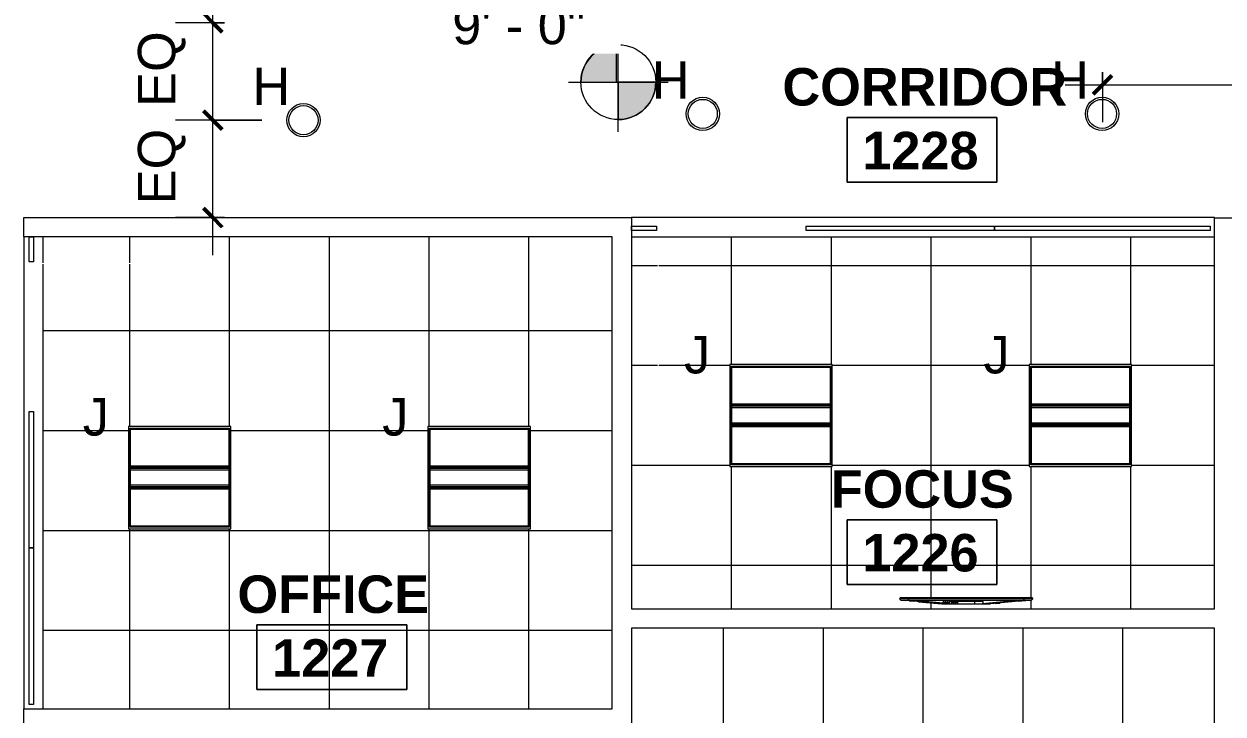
# Model space of a CAD drawing. Header units: inches. Extents: x -329 to 986, y -79 to 1436.
# Drawn here: x -22.6 to 265.7, y 291.4 to 457.2 of the extents above; entities that cross this region are included whole.
import ezdxf

# ---------------------------------------------------------------- set-up
doc = ezdxf.new("R2010")
doc.units = ezdxf.units.IN
doc.header["$LTSCALE"] = 48
doc.header["$MEASUREMENT"] = 0
for name, color, linetype, lineweight in [('A-ANNO-DIMS', 8, 'Continuous', 9), ('A-ANNO-DIMS-96', 8, 'Continuous', 9), ('A-AREA-IDEN', 1, 'Continuous', 9), ('A-CLNG', 214, 'Continuous', 13), ('A-CLNG-PATT', 214, 'Continuous', 13), ('A-GLAZ-CURT', 8, 'Continuous', 9), ('A-WALL', 8, 'Continuous', 13), ('E-LITE-EQPM', 4, 'Continuous', 9), ('E-LITE-EQPM-IDEN', 4, 'Continuous', 9), ('G-ANNO-DIMS', 8, 'Continuous', 9), ('Q-SPCQ', 8, 'Continuous', 9)]:
    doc.layers.add(name, color=color, linetype=linetype, lineweight=lineweight)
doc.styles.add('Arial', font='arial.ttf', dxfattribs={"height": 8.999999999999991})
doc.styles.add('Swis721 Lt BT', font='swissl.ttf', dxfattribs={"height": 8.999999999999998})
doc.styles.add('Swis721 Lt BT_B', font='', dxfattribs={"height": 8.999999999999991})
doc.styles.get('Swis721 Lt BT_B').set_extended_font_data('Swis721 Lt BT', bold=True)
doc.dimstyles.new('OTJ_-_3_32__Linear__1_2__Tolerance', dxfattribs={"dimscale": 12, "dimtxt": 9.49783549252963, "dimasz": 0.375, "dimexe": 0.75, "dimexo": 0.5000000000000001, "dimgap": 0.5, "dimtad": 1, "dimdec": 1, "dimrnd": 0.5, "dimzin": 3, "dimdsep": 46, "dimlunit": 4, "dimtxsty": 'Swis721 Lt BT', "dimblk1": 'OBLIQUE', "dimblk2": 'OBLIQUE', "dimsah": 1, "dimcen": 0.09, "dimdle": 0.75, "dimazin": 0, "dimtfac": 1, "dimtdec": 4, "dimtix": 1, "dimtmove": 0, "dimatfit": 3, "dimfxl": 1, "dimtvp": 1, "dimfrac": 2, "dimtolj": 1, "dimtzin": 0, "dimarcsym": 2})

# ---------------------------------------------------------------- blocks, each defined once
blk = doc.blocks.new('L-Recessed-Axis-Plano - 2 X 2-4550865-Level 12  RCP')
at = {"layer": 'E-LITE-EQPM'}
for p, q in [((11.90625000000024, 11.87499999999966), (-11.90624999999975, 11.87499999999966)), ((-11.90624999999975, 11.87499999999966), (-11.90624999999975, -11.87500000000033)), ((-11.87499999999975, -11.56250000000099), (-11.87499999999975, 11.56249999999901)), ((-11.87499999999975, 11.56249999999901), (11.87500000000024, 11.56249999999901)), ((11.87500000000024, 11.56249999999901), (11.87500000000024, -11.56250000000099)), ((11.90625000000024, -11.87500000000033), (11.90625000000024, 11.87499999999966)), ((-11.87499999999974, 2.737406249999669), (11.87500000000024, 2.737406249999669)), ((11.87500000000024, 2.506846065747282), (-11.87499999999974, 2.506846065747282)), ((-11.87499999999974, 2.304862327499548), (11.87500000000024, 2.304862327499548)), ((-11.87499999999974, 2.200850357448503), (11.87500000000023, 2.200850357448503)), ((-11.87499999999975, 1.825572752108576), (11.87500000000023, 1.825572752108576)), ((-11.87499999999975, -1.82557275210924), (11.87500000000023, -1.82557275210924)), ((-11.87499999999974, -2.200850357449164), (11.87500000000023, -2.200850357449164)), ((-11.87499999999974, -2.30486232750021), (11.87500000000024, -2.30486232750021)), ((-11.87499999999974, -2.506846065747483), (11.87500000000024, -2.506846065747483)), ((-11.87499999999974, -2.737406250000332), (11.87500000000024, -2.737406250000332)), ((-11.90624999999975, -11.87500000000033), (11.90625000000024, -11.87500000000033)), ((11.87500000000024, -11.56250000000099), (-11.87499999999975, -11.56250000000099))]:
    blk.add_line(p, q, dxfattribs=at)
blk = doc.blocks.new('Samsung_6_series_smartTV__Television__TV_13081 - 32_ ES6305U-V6-Level 12  RCP')
at = {"layer": 'Q-SPCQ'}
for p, q in [((-9.883028136011653, 5.029035433109211), (-10.07582600494252, 4.694229830510501)), ((-10.07582600494252, 4.694229830510503), (-9.727171150496346, 4.320374015786381)), ((19.91834568998103, 4.694229830510407), (-10.07582600494252, 4.694229830510504)), ((-9.88302813601166, 5.029035433109215), (19.72554782105017, 5.029035433109119)), ((19.56969083553485, 4.320374015786289), (-9.727171150496346, 4.320374015786383)), ((0.065616797900077, 3.493602362243109), (-8.452636602241567, 4.320374015786228)), ((-7.742781953569305, 4.251476358709282), (-6.627296190602975, 4.143208622891847)), ((-5.511810824960377, 4.034940925638465), (0.065616797900077, 3.493602362243109)), ((0.06561679789982895, 3.49360236224303), (0.4593175853014011, 3.493602362243029)), ((0.4593175853014037, 3.493602362243029), (1.837270341206914, 3.493602362243024)), ((8.005249343831599, 4.123523622085521), (1.837270341206918, 4.123523622085541)), ((1.837270341206918, 4.123523622085552), (1.837270341206915, 3.553977535934667)), ((1.837270341206915, 3.529123171043125), (1.837270341206915, 3.493602362243024)), ((1.837270341206915, 3.493602362243024), (2.065616797899892, 3.493602362243024)), ((3.837270341207028, 3.493602362243017), (8.005249343831595, 3.493602362243004)), ((8.005249343831595, 3.493602362243006), (8.005249343831599, 4.123523622085523)), ((8.005249343831595, 3.493602362243004), (9.383202099737098, 3.493602362243)), ((9.383202099737098, 3.493602362243), (9.776902887138672, 3.493602362242998)), ((18.29515628728347, 4.320374015786228), (9.77690288713893, 3.493602362243109)), ((19.91834568998103, 4.694229830510407), (19.56969083553484, 4.320374015786287)), ((19.72554782105017, 5.029035433109119), (19.91834568998103, 4.6942298305104))]:
    blk.add_line(p, q, dxfattribs=at)
at = {"layer": 'Q-SPCQ', "flags": 128}
for points in [[(0.659913955256726, 3.88730314964214), (0.6559655949704003, 3.922345816406911), (0.6443185013830938, 3.95563129753467), (0.6255567084013004, 3.985490520013593), (0.6006210106675535, 4.010426217747344), (0.5707617881886285, 4.02918801072914), (0.5374763070608733, 4.040835104316446), (0.5024336402960993, 4.044783464602776), (0.4673909735313246, 4.040835104316447), (0.4341054924035694, 4.029188010729142), (0.4042462699246431, 4.010426217747346), (0.3793105721908955, 3.985490520013602), (0.3605487792091015, 3.955631297534673), (0.348901685621793, 3.922345816406921), (0.3449533253354659, 3.887303149642145)], [(0.3449533253354659, 3.887303149642146), (0.3489016856217923, 3.852260482877369), (0.3605487792090995, 3.818975001749617), (0.3793105721908929, 3.789115779270694), (0.4042462699246391, 3.764180081536944), (0.4341054924035634, 3.745418288555148), (0.4673909735313179, 3.733771194967843), (0.5024336402960913, 3.729822834681513), (0.5374763070608647, 3.733771194967842), (0.5707617881886199, 3.745418288555146), (0.6006210106675455, 3.76418008153694), (0.6255567084012937, 3.789115779270684), (0.6443185013830878, 3.818975001749606), (0.6559655949703976, 3.852260482877364), (0.659913955256726, 3.887303149642134)], [(1.135565825386473, 3.887303149642144), (1.131617465100146, 3.922345816406919), (1.119970371512837, 3.955631297534673), (1.101208578531044, 3.985490520013601), (1.076272880797296, 4.010426217747345), (1.046413658318371, 4.029188010729141), (1.013128177190616, 4.040835104316446), (0.9780855104258422, 4.044783464602774), (0.9430428436610682, 4.040835104316445), (0.9097573625333136, 4.02918801072914), (0.879898140054388, 4.010426217747344), (0.8549624423206411, 3.985490520013596), (0.8362006493388477, 3.955631297534672), (0.8245535557515399, 3.922345816406919), (0.8206051954652128, 3.887303149642143)], [(0.8206051954652128, 3.887303149642144), (0.8245535557515399, 3.852260482877368), (0.8362006493388471, 3.818975001749616), (0.8549624423206411, 3.789115779270693), (0.879898140054388, 3.764180081536943), (0.9097573625333136, 3.745418288555147), (0.9430428436610682, 3.733771194967842), (0.9780855104258422, 3.729822834681513), (1.013128177190616, 3.733771194967841), (1.046413658318371, 3.745418288555146), (1.076272880797296, 3.764180081536942), (1.101208578531044, 3.789115779270691), (1.119970371512838, 3.818975001749614), (1.131617465100146, 3.852260482877367), (1.135565825386473, 3.887303149642143)], [(1.607847563033137, 3.887303149642143), (1.603899202746809, 3.922345816406919), (1.592252109159502, 3.955631297534672), (1.573490316177708, 3.9854905200136), (1.54855461844396, 4.010426217747344), (1.518695395965034, 4.029188010729139), (1.48540991483728, 4.040835104316445), (1.450367248072506, 4.044783464602774), (1.415324581307732, 4.040835104316445), (1.382039100179977, 4.029188010729139), (1.352179877701052, 4.010426217747344), (1.327244179967305, 3.985490520013594), (1.308482386985511, 3.955631297534671), (1.296835293398203, 3.922345816406919), (1.292886933111876, 3.887303149642143)], [(1.292886933111876, 3.887303149642143), (1.296835293398203, 3.852260482877367), (1.308482386985511, 3.818975001749614), (1.327244179967304, 3.789115779270691), (1.352179877701052, 3.764180081536942), (1.382039100179977, 3.745418288555146), (1.415324581307732, 3.733771194967841), (1.450367248072506, 3.729822834681512), (1.48540991483728, 3.73377119496784), (1.518695395965035, 3.745418288555145), (1.54855461844396, 3.764180081536941), (1.573490316177708, 3.789115779270685), (1.592252109159502, 3.818975001749613), (1.60389920274681, 3.852260482877366), (1.607847563033137, 3.887303149642142)]]:
    blk.add_lwpolyline(points, dxfattribs=at)
blk = doc.blocks.new('System Panel - Glazed-8646422-Level 12  RCP')
at = {"layer": 'A-GLAZ-CURT'}
for p, q in [((-2.993207113620037, 0.7499999999999999), (-2.993207113620037, 1.750000000000028)), ((-2.993207113620037, 1.750000000000028), (2.993207113620037, 1.750000000000028)), ((2.993207113620037, 0.7499999999999999), (-2.993207113620037, 0.7499999999999999)), ((2.993207113620037, 1.750000000000028), (2.993207113620037, 0.7499999999999999))]:
    blk.add_line(p, q, dxfattribs=at)
blk = doc.blocks.new('System Panel - Glazed-8646219-Level 12  RCP')
at = {"layer": 'A-GLAZ-CURT'}
for p, q in [((-18.84374999999991, 0.7499999999999999), (-18.84374999999991, 1.749999999999999)), ((-18.84374999999991, 1.749999999999999), (18.84374999999995, 1.749999999999999)), ((18.84374999999995, 0.7499999999999999), (-18.84374999999991, 0.7499999999999999)), ((18.84374999999995, 1.749999999999999), (18.84374999999995, 0.7499999999999999))]:
    blk.add_line(p, q, dxfattribs=at)
blk = doc.blocks.new('System Panel - Glazed-8646220-Level 12  RCP')
at = {"layer": 'A-GLAZ-CURT'}
for p, q in [((-2.975626226181333, 0.7499999999999999), (-2.975626226181333, 1.749999999999999)), ((-2.975626226181333, 1.749999999999999), (2.975626226181333, 1.749999999999999)), ((2.975626226181333, 0.7499999999999999), (-2.975626226181333, 0.7499999999999999)), ((2.975626226181333, 1.749999999999999), (2.975626226181333, 0.7499999999999999))]:
    blk.add_line(p, q, dxfattribs=at)
blk = doc.blocks.new('System Panel - Glazed-8646423-Level 12  RCP')
at = {"layer": 'A-GLAZ-CURT'}
for p, q in [((-22.63179288637993, 0.7499999999999999), (-22.63179288637993, 1.750000000000028)), ((-22.63179288637993, 1.750000000000028), (22.63179288637997, 1.750000000000028)), ((22.63179288637997, 0.7499999999999999), (-22.63179288637993, 0.7499999999999999)), ((22.63179288637997, 1.750000000000028), (22.63179288637997, 0.7499999999999999))]:
    blk.add_line(p, q, dxfattribs=at)
blk = doc.blocks.new('System Panel - Glazed-8646424-Level 12  RCP')
at = {"layer": 'A-GLAZ-CURT'}
for p, q in [((-25.94865440358748, 0.7499999999999999), (-25.94865440358748, 1.750000000000028)), ((-25.94865440358748, 1.750000000000028), (25.94865440358748, 1.750000000000028)), ((25.94865440358748, 0.7499999999999999), (-25.94865440358748, 0.7499999999999999)), ((25.94865440358748, 1.750000000000028), (25.94865440358748, 0.7499999999999999))]:
    blk.add_line(p, q, dxfattribs=at)
blk = doc.blocks.new('System Panel - Glazed-8646221-Level 12  RCP')
at = {"layer": 'A-GLAZ-CURT'}
for p, q in [((-16.36812377381859, 0.7499999999999999), (-16.36812377381859, 1.749999999999999)), ((-16.36812377381859, 1.749999999999999), (16.36812377381863, 1.749999999999999)), ((16.36812377381863, 0.7499999999999999), (-16.36812377381859, 0.7499999999999999)), ((16.36812377381863, 1.749999999999999), (16.36812377381863, 0.7499999999999999))]:
    blk.add_line(p, q, dxfattribs=at)
blk = doc.blocks.new('L-PENDANT_FOCAL POINT 3_5 CYLINDER - L-PENDANT_FOCAL POINT 3_5 CYLINDER-8597710-Level 12  RCP')
at = {"layer": 'E-LITE-EQPM'}
for radius in [4.000000000000003, 3.500000000000002]:
    blk.add_circle((-0.1249999999999774, 0), radius, dxfattribs=at)
blk = doc.blocks.new('Samsung_6_series_smartTV__Television__TV_13081 - 32_ ES6305U-V11-Level 12  RCP')
at = {"layer": 'Q-SPCQ'}
for p, q in [((-9.883028136011653, 5.029035433109211), (-10.07582600494252, 4.694229830510501)), ((-10.07582600494252, 4.694229830510503), (-9.727171150496346, 4.320374015786381)), ((19.91834568998103, 4.694229830510407), (-10.07582600494252, 4.694229830510504)), ((-9.88302813601166, 5.029035433109215), (19.72554782105017, 5.029035433109119)), ((19.56969083553485, 4.320374015786289), (-9.727171150496346, 4.320374015786383)), ((0.065616797900077, 3.493602362243109), (-8.452636602238156, 4.320374015785887)), ((0.06561679789982895, 3.49360236224303), (0.4593175853014011, 3.493602362243029)), ((0.4593175853014037, 3.493602362243029), (1.837270341206914, 3.493602362243024)), ((8.005249343831599, 4.123523622085521), (1.837270341206918, 4.123523622085541)), ((1.837270341206918, 4.123523622085552), (1.837270341206915, 3.493602362243024)), ((1.837270341206915, 3.493602362243024), (6.005249343831483, 3.493602362243011)), ((7.776902887138618, 3.493602362243005), (8.005249343831595, 3.493602362243004)), ((8.005249343831595, 3.546807054622966), (8.005249343831599, 4.123523622085523)), ((8.005249343831595, 3.493602362243006), (8.005249343831595, 3.529123171043107)), ((8.005249343831595, 3.493602362243004), (9.383202099737098, 3.493602362243)), ((9.383202099737098, 3.493602362243), (9.776902887138672, 3.493602362242998)), ((18.29515628728347, 4.320374015786228), (9.7769028871391, 3.493602362243109)), ((10.89238857583677, 3.60187009085223), (12.00787426453428, 3.71013781946101)), ((16.46981602417946, 4.143208637308475), (18.29515628728347, 4.320374015786228)), ((19.91834568998103, 4.694229830510407), (19.56969083553484, 4.320374015786287)), ((19.72554782105017, 5.029035433109119), (19.91834568998103, 4.6942298305104))]:
    blk.add_line(p, q, dxfattribs=at)
at = {"layer": 'Q-SPCQ', "flags": 128}
for points in [[(0.659913955256726, 3.88730314964214), (0.6559655949704003, 3.922345816406911), (0.6443185013830938, 3.95563129753467), (0.6255567084013004, 3.985490520013593), (0.6006210106675535, 4.010426217747344), (0.5707617881886285, 4.02918801072914), (0.5374763070608733, 4.040835104316446), (0.5024336402960993, 4.044783464602776), (0.4673909735313246, 4.040835104316447), (0.4341054924035694, 4.029188010729142), (0.4042462699246431, 4.010426217747346), (0.3793105721908955, 3.985490520013602), (0.3605487792091015, 3.955631297534673), (0.348901685621793, 3.922345816406921), (0.3449533253354659, 3.887303149642145)], [(0.3449533253354659, 3.887303149642146), (0.3489016856217923, 3.852260482877369), (0.3605487792090995, 3.818975001749617), (0.3793105721908929, 3.789115779270694), (0.4042462699246391, 3.764180081536944), (0.4341054924035634, 3.745418288555148), (0.4673909735313179, 3.733771194967843), (0.5024336402960913, 3.729822834681513), (0.5374763070608647, 3.733771194967842), (0.5707617881886199, 3.745418288555146), (0.6006210106675455, 3.76418008153694), (0.6255567084012937, 3.789115779270684), (0.6443185013830878, 3.818975001749606), (0.6559655949703976, 3.852260482877364), (0.659913955256726, 3.887303149642134)], [(1.135565825386473, 3.887303149642144), (1.131617465100146, 3.922345816406919), (1.119970371512837, 3.955631297534673), (1.101208578531044, 3.985490520013601), (1.076272880797296, 4.010426217747345), (1.046413658318371, 4.029188010729141), (1.013128177190616, 4.040835104316446), (0.9780855104258422, 4.044783464602774), (0.9430428436610682, 4.040835104316445), (0.9097573625333136, 4.02918801072914), (0.879898140054388, 4.010426217747344), (0.8549624423206411, 3.985490520013596), (0.8362006493388477, 3.955631297534672), (0.8245535557515399, 3.922345816406919), (0.8206051954652128, 3.887303149642143)], [(0.8206051954652128, 3.887303149642144), (0.8245535557515399, 3.852260482877368), (0.8362006493388471, 3.818975001749616), (0.8549624423206411, 3.789115779270693), (0.879898140054388, 3.764180081536943), (0.9097573625333136, 3.745418288555147), (0.9430428436610682, 3.733771194967842), (0.9780855104258422, 3.729822834681513), (1.013128177190616, 3.733771194967841), (1.046413658318371, 3.745418288555146), (1.076272880797296, 3.764180081536942), (1.101208578531044, 3.789115779270691), (1.119970371512838, 3.818975001749614), (1.131617465100146, 3.852260482877367), (1.135565825386473, 3.887303149642143)], [(1.607847563033137, 3.887303149642143), (1.603899202746809, 3.922345816406919), (1.592252109159502, 3.955631297534672), (1.573490316177708, 3.9854905200136), (1.54855461844396, 4.010426217747344), (1.518695395965034, 4.029188010729139), (1.48540991483728, 4.040835104316445), (1.450367248072506, 4.044783464602774), (1.415324581307732, 4.040835104316445), (1.382039100179977, 4.029188010729139), (1.352179877701052, 4.010426217747344), (1.327244179967305, 3.985490520013594), (1.308482386985511, 3.955631297534671), (1.296835293398203, 3.922345816406919), (1.292886933111876, 3.887303149642143)], [(1.292886933111876, 3.887303149642143), (1.296835293398203, 3.852260482877367), (1.308482386985511, 3.818975001749614), (1.327244179967304, 3.789115779270691), (1.352179877701052, 3.764180081536942), (1.382039100179977, 3.745418288555146), (1.415324581307732, 3.733771194967841), (1.450367248072506, 3.729822834681512), (1.48540991483728, 3.73377119496784), (1.518695395965035, 3.745418288555145), (1.54855461844396, 3.764180081536941), (1.573490316177708, 3.789115779270685), (1.592252109159502, 3.818975001749613), (1.60389920274681, 3.852260482877366), (1.607847563033137, 3.887303149642142)]]:
    blk.add_lwpolyline(points, dxfattribs=at)
at = {"layer": 'Q-SPCQ'}
for centre, radius, start, end in [((0.5024336402960959, 3.887303149642141), 0.15748031496063, 5.104790263748944e-13, 180.0000000000002), ((0.5024336402960959, 3.887303149642141), 0.1574803149606299, 180.0000000000002, 5.088887490341627e-14), ((0.9780855104258429, 3.887303149642141), 0.1574803149606301, 5.13659581056358e-13, 180.0000000000002), ((0.9780855104258429, 3.887303149642141), 0.1574803149606298, 180.0000000000002, 5.088887490341627e-14), ((1.450367248072506, 3.887303149642141), 0.1574803149606301, 5.13659581056358e-13, 180.0000000000002), ((1.450367248072506, 3.887303149642141), 0.1574803149606299, 180.0000000000002, 1.017777498068325e-13)]:
    blk.add_arc(centre, radius, start, end, dxfattribs=at)
blk = doc.blocks.new('Room Tag - Room Name and Number-3379422-Level 12  RCP')
at = {"layer": 'A-AREA-IDEN'}
for p, q in [((-0.1880646717928032, -0.1635729993857746), (-0.1880646717928032, -0.001823739990654245)), ((-0.1880646717928032, -0.001823739990654244), (0.1869353282071967, -0.001823739990654244)), ((0.1869353282071967, -0.001823739990655456), (-0.1880646717928029, -0.001823739990654244)), ((-0.1880646717928029, -0.001823739990654251), (-0.1880646717928032, -0.1635729993857734)), ((0.1869353282071967, -0.001823739990654244), (0.1869353282071967, -0.1635729993857746)), ((0.1869353282071964, -0.1635729993857746), (0.1869353282071967, -0.001823739990655458)), ((0.1869353282071967, -0.1635729993857746), (-0.1880646717928032, -0.1635729993857746)), ((-0.1880646717928032, -0.1635729993857734), (0.1869353282071964, -0.1635729993857746))]:
    blk.add_line(p, q, dxfattribs=at)
blk = doc.blocks.new('Spot Elevations - Spot Elevation - Target Filled-49714-Level 12  RCP')
at = {"layer": 'G-ANNO-DIMS'}
h = blk.add_hatch(color=256, dxfattribs=at)
edge = h.paths.add_edge_path(flags=0)
edge.add_line((1.249000902703301e-16, 0), (-0.09374999999999985, 0))
edge.add_arc((4.891920202254595e-16, -2.60208521396521e-16), 0.09375000000000024, 90.00000000000063, 180.0000000000003, ccw=False)
edge.add_line((1.249000902703301e-16, 0.09375000000000007), (1.249000902703301e-16, 0))
h = blk.add_hatch(color=256, dxfattribs=at)
edge = h.paths.add_edge_path(flags=0)
edge.add_line((1.249000902703301e-16, 0), (0.09375000000000029, 0))
edge.add_arc((2.289834988289385e-16, 6.245004513516504e-17), 0.09374999999999996, 269.99999999999955, 359.99999999999966, ccw=False)
edge.add_line((1.249000902703301e-16, -0.09375), (1.249000902703301e-16, 0))
for p, q in [((-2.706168622523819e-16, 0.1243846875261664), (-2.706168622523819e-16, -0.125)), ((1.249000902703301e-16, 0), (1.249000902703301e-16, 0.09375000000000007)), ((0.1250000000000001, 7.067913962433002e-16), (-0.1249999999999998, 7.067913962433002e-16)), ((-0.09374999999999985, 0), (1.249000902703301e-16, 0)), ((1.249000902703301e-16, 0), (1.249000902703301e-16, -0.09375)), ((0.09375000000000029, 0), (1.249000902703301e-16, 0))]:
    blk.add_line(p, q, dxfattribs=at)
blk.add_circle((1.249000902703301e-16, 0), 0.09375000000000007, dxfattribs=at)
for centre, radius, start, end in [((4.891920202254595e-16, -2.60208521396521e-16), 0.09375000000000024, 90.0000000000002, 179.9999999999999), ((2.289834988289385e-16, 6.245004513516504e-17), 0.09374999999999996, 269.9999999999992, 359.9999999999993)]:
    blk.add_arc(centre, radius, start, end, dxfattribs=at)
blk = doc.blocks.new('DIMBLOCK4-Level 12  RCP')
at = {"layer": 'A-ANNO-DIMS-96', "lineweight": 50, "transparency": 16777216}
for p, q in [((22.79534286071425, 434.1113008635234), (20.54534286071425, 436.3613008635234)), ((22.79534286071425, 434.1113008635234), (25.04534286071425, 431.8613008635234)), ((22.79534286071425, 410.6884882193949), (20.54534286071425, 412.9384882193949)), ((22.79534286071425, 410.6884882193949), (25.04534286071425, 408.4384882193949))]:
    blk.add_line(p, q, dxfattribs=at)
at = {"layer": 'A-ANNO-DIMS-96', "transparency": 16777216}
for p, q in [((34.57754615973055, 434.1113008635234), (13.79534286071425, 434.1113008635234)), ((22.79534286071425, 401.6884882193949), (22.79534286071425, 434.1113008635234)), ((22.79534286071425, 434.1113008635234), (34.57754615973055, 434.1113008635234)), ((25.61336234537476, 410.6884882193949), (13.79534286071425, 410.6884882193949)), ((22.79534286071425, 410.6884882193949), (25.61336234537476, 410.6884882193949))]:
    blk.add_line(p, q, dxfattribs=at)
at = {"layer": 'A-ANNO-DIMS-96', "color": 0, "transparency": 16777216, "insert": (4.78015699006992, 413.8819944568889), "char_height": 8.999999999999998, "width": 20.44296020296854, "attachment_point": 1, "rotation": 90, "line_spacing_factor": 1.005061956881442, "style": 'Swis721 Lt BT'}
blk.add_mtext('EQ', dxfattribs=at)
blk = doc.blocks.new('_Oblique')
at = {"color": 0, "linetype": 'ByBlock', "lineweight": -2}
blk.add_line((-0.5, -0.5), (0.5, 0.5), dxfattribs=at)
blk = doc.blocks.new('DIMBLOCK5-Level 12  RCP')
at = {"layer": 'A-ANNO-DIMS-96', "transparency": 16777216}
for p, q in [((22.79534286071425, 434.1113008635234), (22.79534286071425, 466.5341135076521)), ((25.61336234537478, 457.5341135076521), (13.79534286071425, 457.5341135076521)), ((22.79534286071425, 457.5341135076521), (25.61336234537478, 457.5341135076521)), ((34.57754615973055, 434.1113008635234), (13.79534286071425, 434.1113008635234)), ((22.79534286071425, 434.1113008635234), (34.57754615973055, 434.1113008635234))]:
    blk.add_line(p, q, dxfattribs=at)
at = {"layer": 'A-ANNO-DIMS-96', "lineweight": 50, "transparency": 16777216}
for p, q in [((22.79534286071425, 457.5341135076521), (20.54534286071425, 459.7841135076521)), ((22.79534286071425, 457.5341135076521), (25.04534286071425, 455.2841135076521)), ((22.79534286071425, 434.1113008635234), (20.54534286071425, 436.3613008635234)), ((22.79534286071425, 434.1113008635234), (25.04534286071425, 431.8613008635234))]:
    blk.add_line(p, q, dxfattribs=at)
at = {"layer": 'A-ANNO-DIMS-96', "color": 0, "transparency": 16777216, "insert": (4.78015699006992, 437.3048071010174), "char_height": 8.999999999999998, "width": 20.44296020296854, "attachment_point": 1, "rotation": 90, "line_spacing_factor": 1.005061956881442, "style": 'Swis721 Lt BT'}
blk.add_mtext('EQ', dxfattribs=at)
blk = doc.blocks.new('DIMBLOCK7-Level 12  RCP')
at = {"layer": 'A-ANNO-DIMS-96', "transparency": 16777216}
for p, q in [((236.7025461597305, 445.6187134619852), (236.7025461597305, 433.6139510227331)), ((236.7025461597305, 442.6139510227331), (236.7025461597305, 445.6187134619853)), ((332.7025461597305, 446.3759882193945), (332.7025461597305, 433.6139510227331)), ((332.7025461597305, 442.6139510227331), (332.7025461597305, 446.3759882193946)), ((227.7025461597305, 442.6139510227331), (341.7025461597305, 442.6139510227331))]:
    blk.add_line(p, q, dxfattribs=at)
at = {"layer": 'A-ANNO-DIMS-96', "lineweight": 50, "transparency": 16777216}
for p, q in [((236.7025461597305, 442.6139510227331), (238.9525461597305, 444.8639510227331)), ((332.7025461597305, 442.6139510227331), (334.9525461597305, 444.8639510227331)), ((236.7025461597305, 442.6139510227331), (234.4525461597305, 440.3639510227331)), ((332.7025461597305, 442.6139510227331), (330.4525461597305, 440.3639510227331))]:
    blk.add_line(p, q, dxfattribs=at)
at = {"layer": 'A-ANNO-DIMS-96', "color": 0, "transparency": 16777216, "insert": (270.1542743338716, 460.6291368933774), "char_height": 8.999999999999998, "width": 34.9158523820613, "attachment_point": 1, "line_spacing_factor": 1.005061956881442, "style": 'Swis721 Lt BT'}
blk.add_mtext('8\' - 0"', dxfattribs=at)

msp = doc.modelspace()

# ---------------------------------------------------------------- linework, layer by layer
at = {"layer": 'A-CLNG'}
for p, q in [((-17.98495384026931, 399.8622357670328), (-17.9849538402693, 406.0634882193951)), ((123.4376471882441, 406.0634882193946), (263.584955995419, 406.0634882193942)), ((-17.98495384026948, 292.6884882193956), (-17.98495384026931, 399.4872357670325)), ((171.6876471882454, 375.4419073365849), (147.0626471882454, 375.441907336585)), ((147.0626471882454, 375.441907336585), (147.0626471882453, 350.879407336585)), ((171.6876471882453, 350.8794073365849), (171.6876471882454, 375.4419073365849)), ((243.6876471882454, 375.4419073365847), (219.0626471882454, 375.4419073365847)), ((219.0626471882454, 375.4419073365847), (219.0626471882454, 350.8794073365847)), ((243.6876471882454, 350.8794073365847), (243.6876471882454, 375.4419073365847)), ((27.13338787314903, 360.5044073365855), (2.50838787314904, 360.5044073365856)), ((2.50838787314904, 360.5044073365856), (2.508387873148944, 335.9419073365856)), ((27.13338787314894, 335.9419073365855), (27.13338787314903, 360.5044073365855)), ((99.133387873149, 360.5044073365853), (74.50838787314903, 360.5044073365854)), ((74.50838787314903, 360.5044073365854), (74.50838787314895, 335.9419073365854)), ((99.1333878731489, 335.9419073365853), (99.133387873149, 360.5044073365853)), ((147.0626471882453, 350.8794073365851), (171.6876471882453, 350.8794073365849)), ((219.0626471882454, 350.8794073365847), (243.6876471882454, 350.8794073365847)), ((2.508387873148944, 335.9419073365856), (27.13338787314894, 335.9419073365855)), ((74.50838787314895, 335.9419073365854), (99.13338787314892, 335.9419073365853))]:
    msp.add_line(p, q, dxfattribs=at)
at = {"layer": 'A-CLNG-PATT'}
for p, q in [((2.723000000000021, 406.0634882193954), (2.723000000000019, 399.8622357670328)), ((26.72300000000002, 406.0634882193953), (26.72300000000001, 360.5044073365861)), ((50.72300000000002, 406.0634882193953), (50.723, 292.6884882193953)), ((74.72300000000003, 406.0634882193952), (74.72300000000001, 360.5044073365858)), ((98.72300000000003, 406.0634882193951), (98.72300000000001, 360.5044073365858)), ((123.511, 316.6884882193952), (123.511, 406.0634882193951)), ((147.511, 375.441907336585), (147.511, 406.063488219395)), ((171.511, 375.441907336585), (171.511, 406.063488219395)), ((195.511, 319.3957909900302), (195.511, 406.0634882193949)), ((219.511, 375.441907336585), (219.511, 406.0634882193949)), ((243.511, 375.441907336585), (243.511, 406.0634882193948)), ((2.723000000000019, 399.4872357670321), (2.723000000000012, 360.5044073365861)), ((123.4376471882443, 399.222), (129.6740614154844, 399.222)), ((130.0490614154845, 399.222), (263.5849559954191, 399.222)), ((118.8126471882442, 383.472), (-17.98495384026926, 383.472)), ((123.4376471882443, 375.222), (129.6740614154844, 375.222)), ((130.0490614154845, 375.222), (147.0626471882455, 375.222)), ((171.6876471882456, 375.222), (219.0626471882457, 375.222)), ((243.6876471882458, 375.222), (263.5849559954191, 375.222)), ((2.508387873149097, 359.472), (-17.98495384026932, 359.472)), ((74.50838787314909, 359.472), (27.13338787314913, 359.472)), ((118.8126471882442, 359.472), (99.13338787314912, 359.472)), ((123.4376471882442, 351.222), (147.0626471882455, 351.222)), ((147.511, 316.6884882193952), (147.511, 350.8794073365853)), ((171.511, 316.6884882193952), (171.511, 350.8794073365853)), ((171.6876471882454, 351.222), (219.0626471882455, 351.222)), ((219.511, 319.3659192027098), (219.511, 350.879407336585)), ((243.511, 316.6884882193952), (243.511, 350.879407336585)), ((243.6876471882456, 351.222), (263.5849559954191, 351.222)), ((118.8126471882442, 335.472), (-17.98495384026936, 335.472)), ((2.723000000000008, 335.9419073365858), (2.723, 292.6884882193955)), ((26.72300000000001, 335.9419073365858), (26.723, 292.6884882193954)), ((74.72300000000001, 335.9419073365854), (74.723, 292.6884882193952)), ((98.72300000000001, 335.9419073365854), (98.723, 292.6884882193952)), ((123.4376471882442, 327.222), (263.5849559954191, 327.222)), ((195.511, 316.6884882193952), (195.511, 318.1157135730917)), ((219.511, 316.6884882193952), (219.511, 318.6956357137145)), ((118.8126471882441, 311.472), (-17.98495384026943, 311.472)), ((145.511, 312.0634882193953), (145.511, 266.4072382193963)), ((169.511, 312.0634882193952), (169.511, 266.4072382193963)), ((193.511, 312.0634882193951), (193.511, 195.8650428194286)), ((217.511, 312.0634882193951), (217.511, 266.4072382193963)), ((241.511, 312.063488219395), (241.511, 266.4072382193963))]:
    msp.add_line(p, q, dxfattribs=at)
at = {"layer": 'A-WALL'}
for p, q in [((-22.60995384026929, 406.0634882193951), (-22.60995384026929, 410.688488219395)), ((-22.60995384026929, 410.688488219395), (123.4376471882441, 410.6884882193946)), ((123.4376471882441, 410.6884882193946), (123.437647188244, 316.6884882193952)), ((263.584955995419, 410.6884882193946), (123.4376471882441, 410.688488219395)), ((263.5849559954188, 316.6884882193948), (263.584955995419, 410.6543763626223)), ((263.584955995419, 410.6543763626223), (268.209955995419, 410.6543763626222)), ((118.8126471882441, 406.0634882193946), (-22.60995384026929, 406.0634882193951)), ((-22.6099538402693, 406.0634882193951), (-22.60995384026948, 292.6884882193953)), ((118.8126471882439, 292.6884882193949), (118.8126471882441, 406.0634882193946)), ((123.437647188244, 316.6884882193952), (263.5849559954188, 316.6884882193947)), ((123.437647188244, 312.0634882193953), (123.4376471882438, 195.8650428194285)), ((263.5849559954188, 312.0634882193947), (123.437647188244, 312.0634882193952)), ((263.5849559954187, 235.5341135076519), (263.5849559954188, 312.0634882193947)), ((-22.60995384026948, 288.0634882193953), (-22.60995384026948, 292.6884882193953)), ((-22.60995384026948, 292.6884882193953), (118.8126471882439, 292.6884882193949))]:
    msp.add_line(p, q, dxfattribs=at)
at = {"layer": 'G-ANNO-DIMS'}
for p, q in [((119.7777873664833, 475.5555772189668), (119.7777873664833, 443.2491101179155)), ((119.7777873664833, 443.2491101179155), (120.2792072474057, 443.2491101179155))]:
    msp.add_line(p, q, dxfattribs=at)

# ---------------------------------------------------------------- block references
at = {"layer": 'A-AREA-IDEN', "xscale": 95.99999999999994, "yscale": 95.99999999999994, "zscale": 95.99999999999994}
for p in [(193.3355326345574, 434.9130819260009), (193.3355326345574, 338.2811301340474), (51.45575852317849, 312.9921274440476)]:
    msp.add_blockref('Room Tag - Room Name and Number-3379422-Level 12  RCP', p, dxfattribs=at)
at = {"layer": 'A-GLAZ-CURT'}
for name, p in [('System Panel - Glazed-8646422-Level 12  RCP', (126.4308543018641, 406.8759882193947)), ('System Panel - Glazed-8646423-Level 12  RCP', (188.0558543018641, 406.8759882193946)), ('System Panel - Glazed-8646424-Level 12  RCP', (236.6363015918316, 406.8759882193944))]:
    msp.add_blockref(name, p, dxfattribs=at)
at = {"layer": 'A-GLAZ-CURT', "rotation": 89.99999999999991}
for name, p in [('System Panel - Glazed-8646220-Level 12  RCP', (-19.6099538402693, 403.0878619932137)), ('System Panel - Glazed-8646221-Level 12  RCP', (-19.60995384026939, 347.7441119932138)), ('System Panel - Glazed-8646219-Level 12  RCP', (-19.60995384026945, 312.5322382193953))]:
    msp.add_blockref(name, p, dxfattribs=at)
at = {"layer": 'E-LITE-EQPM'}
for p in [(140.7025461597305, 435.6187134619858), (236.7025461597305, 435.6187134619854), (44.70254615973053, 434.1113008635234)]:
    msp.add_blockref('L-PENDANT_FOCAL POINT 3_5 CYLINDER - L-PENDANT_FOCAL POINT 3_5 CYLINDER-8597710-Level 12  RCP', p, dxfattribs=at)
at = {"layer": 'E-LITE-EQPM', "extrusion": (0, 0, -1)}
for p in [(-159.3751471882456, 363.1606573365853), (-231.3751471882456, 363.1606573365851), (-14.82088787314924, 348.2231573365859), (-86.82088787314922, 348.2231573365857)]:
    msp.add_blockref('L-Recessed-Axis-Plano - 2 X 2-4550865-Level 12  RCP', p, dxfattribs=at)
at = {"layer": 'G-ANNO-DIMS', "xscale": 95.99999999999994, "yscale": 95.99999999999994, "zscale": 95.99999999999994, "rotation": 180}
msp.add_blockref('Spot Elevations - Spot Elevation - Target Filled-49714-Level 12  RCP', (120.2792072474057, 443.2491101179152), dxfattribs=at)
at = {"layer": 'Q-SPCQ'}
for name, p in [('Samsung_6_series_smartTV__Television__TV_13081 - 32_ ES6305U-V6-Level 12  RCP', (197.9761961528996, 314.375988219395)), ('Samsung_6_series_smartTV__Television__TV_13081 - 32_ ES6305U-V11-Level 12  RCP', (199.9761961528997, 314.375988219395))]:
    msp.add_blockref(name, p, dxfattribs=at)

# ---------------------------------------------------------------- texts
at = {"layer": 'A-AREA-IDEN', "char_height": 8.999999999999991, "attachment_point": 1, "style": 'Swis721 Lt BT_B'}
for s, insert, width in [('CORRIDOR', (159.7273426631117, 446.6294842575998), 81.20399999999992), ('1228', (178.9247756412074, 431.3108962438), 33.93599999999996), ('FOCUS', (171.3493899072062, 349.9975324656465), 53.02499999999994), ('1226', (178.9247756412074, 334.6789444518466), 33.93599999999996), ('OFFICE', (28.71371028401629, 324.7085297756466), 54.84299999999993), ('1227', (37.04500152982851, 309.3899417618468), 33.93599999999996)]:
    msp.add_mtext(s, dxfattribs=dict(at, insert=insert, width=width))
at = {"layer": 'E-LITE-EQPM-IDEN', "char_height": 8.999999999999991, "attachment_point": 1, "style": 'Arial'}
for s, insert, width in [('H', (128.3074388859349, 448.2403130899759), 11.21099999999999), ('H', (224.3074388859347, 448.2403130899756), 11.21099999999999), ('H', (32.30743888593488, 446.7329004915136), 11.21099999999999), ('J', (136.0772155161048, 382.263805414092), 7.87799999999999), ('J', (208.0772155161048, 382.2638054140917), 7.87799999999999), ('J', (-8.477043798991499, 367.3263054140925), 7.87799999999999), ('J', (63.52295620100844, 367.3263054140923), 7.87799999999999)]:
    msp.add_mtext(s, dxfattribs=dict(at, insert=insert, width=width))

# ---------------------------------------------------------------- dimensions: what is measured, and where the dimension line sits
at = {"layer": 'A-ANNO-DIMS'}
for base, p1, p2, override, picture, middle in [((22.79534286071425, 457.5341135076524), (40.57754615973055, 434.1113008635234), (19.61336234537479, 457.5341135076521), {"dimpost": '<>', "dimfxl": 31.4344580860567}, 'DIMBLOCK5-Level 12  RCP', (11.846259537706, 445.8227071855879)), ((22.79534286071425, 434.1113008635236), (19.61336234537476, 410.6884882193949), (40.57754615973055, 434.1113008635234), {"dimpost": '<>', "dimfxl": 31.4344580860565}, 'DIMBLOCK4-Level 12  RCP', (11.84625953770599, 422.3998945414592))]:
    dim = msp.add_linear_dim(base=base, p1=p1, p2=p2, angle=89.99999999999991, text='EQ', dimstyle='OTJ_-_3_32__Linear__1_2__Tolerance', override=override, dxfattribs=at)
    dim.commit()
    dim.dimension.update_dxf_attribs({"geometry": picture, "text_midpoint": middle})
dim = msp.add_linear_dim(base=(332.7025461597305, 442.6139510227331), p1=(236.7025461597305, 439.6187134619853), p2=(332.7025461597305, 440.3759882193946), dimstyle='OTJ_-_3_32__Linear__1_2__Tolerance', override={"dimpost": '<>', "dimfxl": 96.00298675071627}, dxfattribs=at)
dim.commit()
dim.dimension.update_dxf_attribs({"geometry": 'DIMBLOCK7-Level 12  RCP', "text_midpoint": (284.7025461597305, 453.2392056006611)})

# ---------------------------------------------------------------- next in the draw order: texts
at = {"layer": 'G-ANNO-DIMS', "insert": (80.34807381842438, 461.356977213169), "char_height": 9, "width": 38.23472022955523, "attachment_point": 1, "line_spacing_factor": 0.9417779076525876, "style": 'Arial', "bg_fill": 3, "box_fill_scale": 1.25, "bg_fill_color": 256, "bg_fill_true_color": 13158600, "bg_fill_transparency": 0}
msp.add_mtext('9\' - 0"', dxfattribs=at)

doc.saveas('drawing.dxf')
